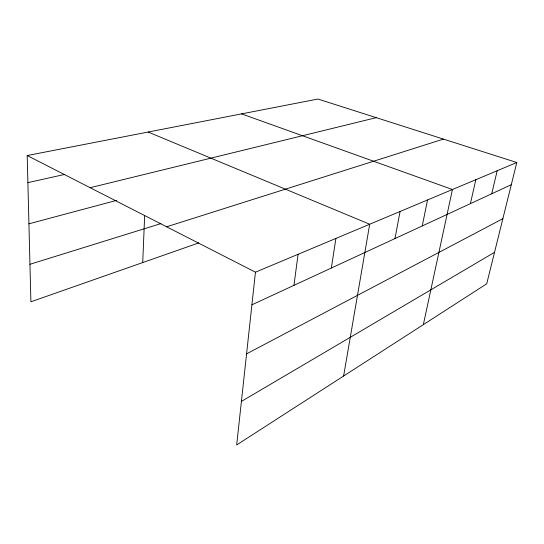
<?xml version="1.0" encoding="UTF-8"?>
<svg xmlns="http://www.w3.org/2000/svg" width="544" height="544" viewBox="0 0 544 544"><rect width="100%" height="100%" fill="white"/><g stroke="black" fill="none" stroke-linecap="round" stroke-linejoin="round"><path stroke-width="0.82" d="M142.718 262.562L144.677 215.356M516.8 162.506L255.456 272.184L236.674 444.958L486.724 283.791L516.8 162.506L317.934 99.042L27.2 155.536L30.899 301.791L198.818 242.882M293.957 285.348L298.078 254.293M331.357 268.029L335.906 238.422M343.624 376.02L369.696 224.237L148.131 132.036M394.978 238.571L400.071 211.494M422.26 225.937L427.516 199.974M423.354 324.632L452.438 189.516L241.556 113.88M470.39 203.653L475.837 179.697M491.715 193.78L497.202 170.728M241.407 401.424L494.523 252.341M246.575 353.858L502.874 218.681M251.906 304.817L511.292 184.708M166.627 226.787L443.462 139.101M29.947 264.289L160.99 223.584M28.927 223.815L116.538 200.403M90.148 187.707L376.285 117.66M27.887 182.641L64.743 174.413M27.2 155.536L255.456 272.184"/></g></svg>
